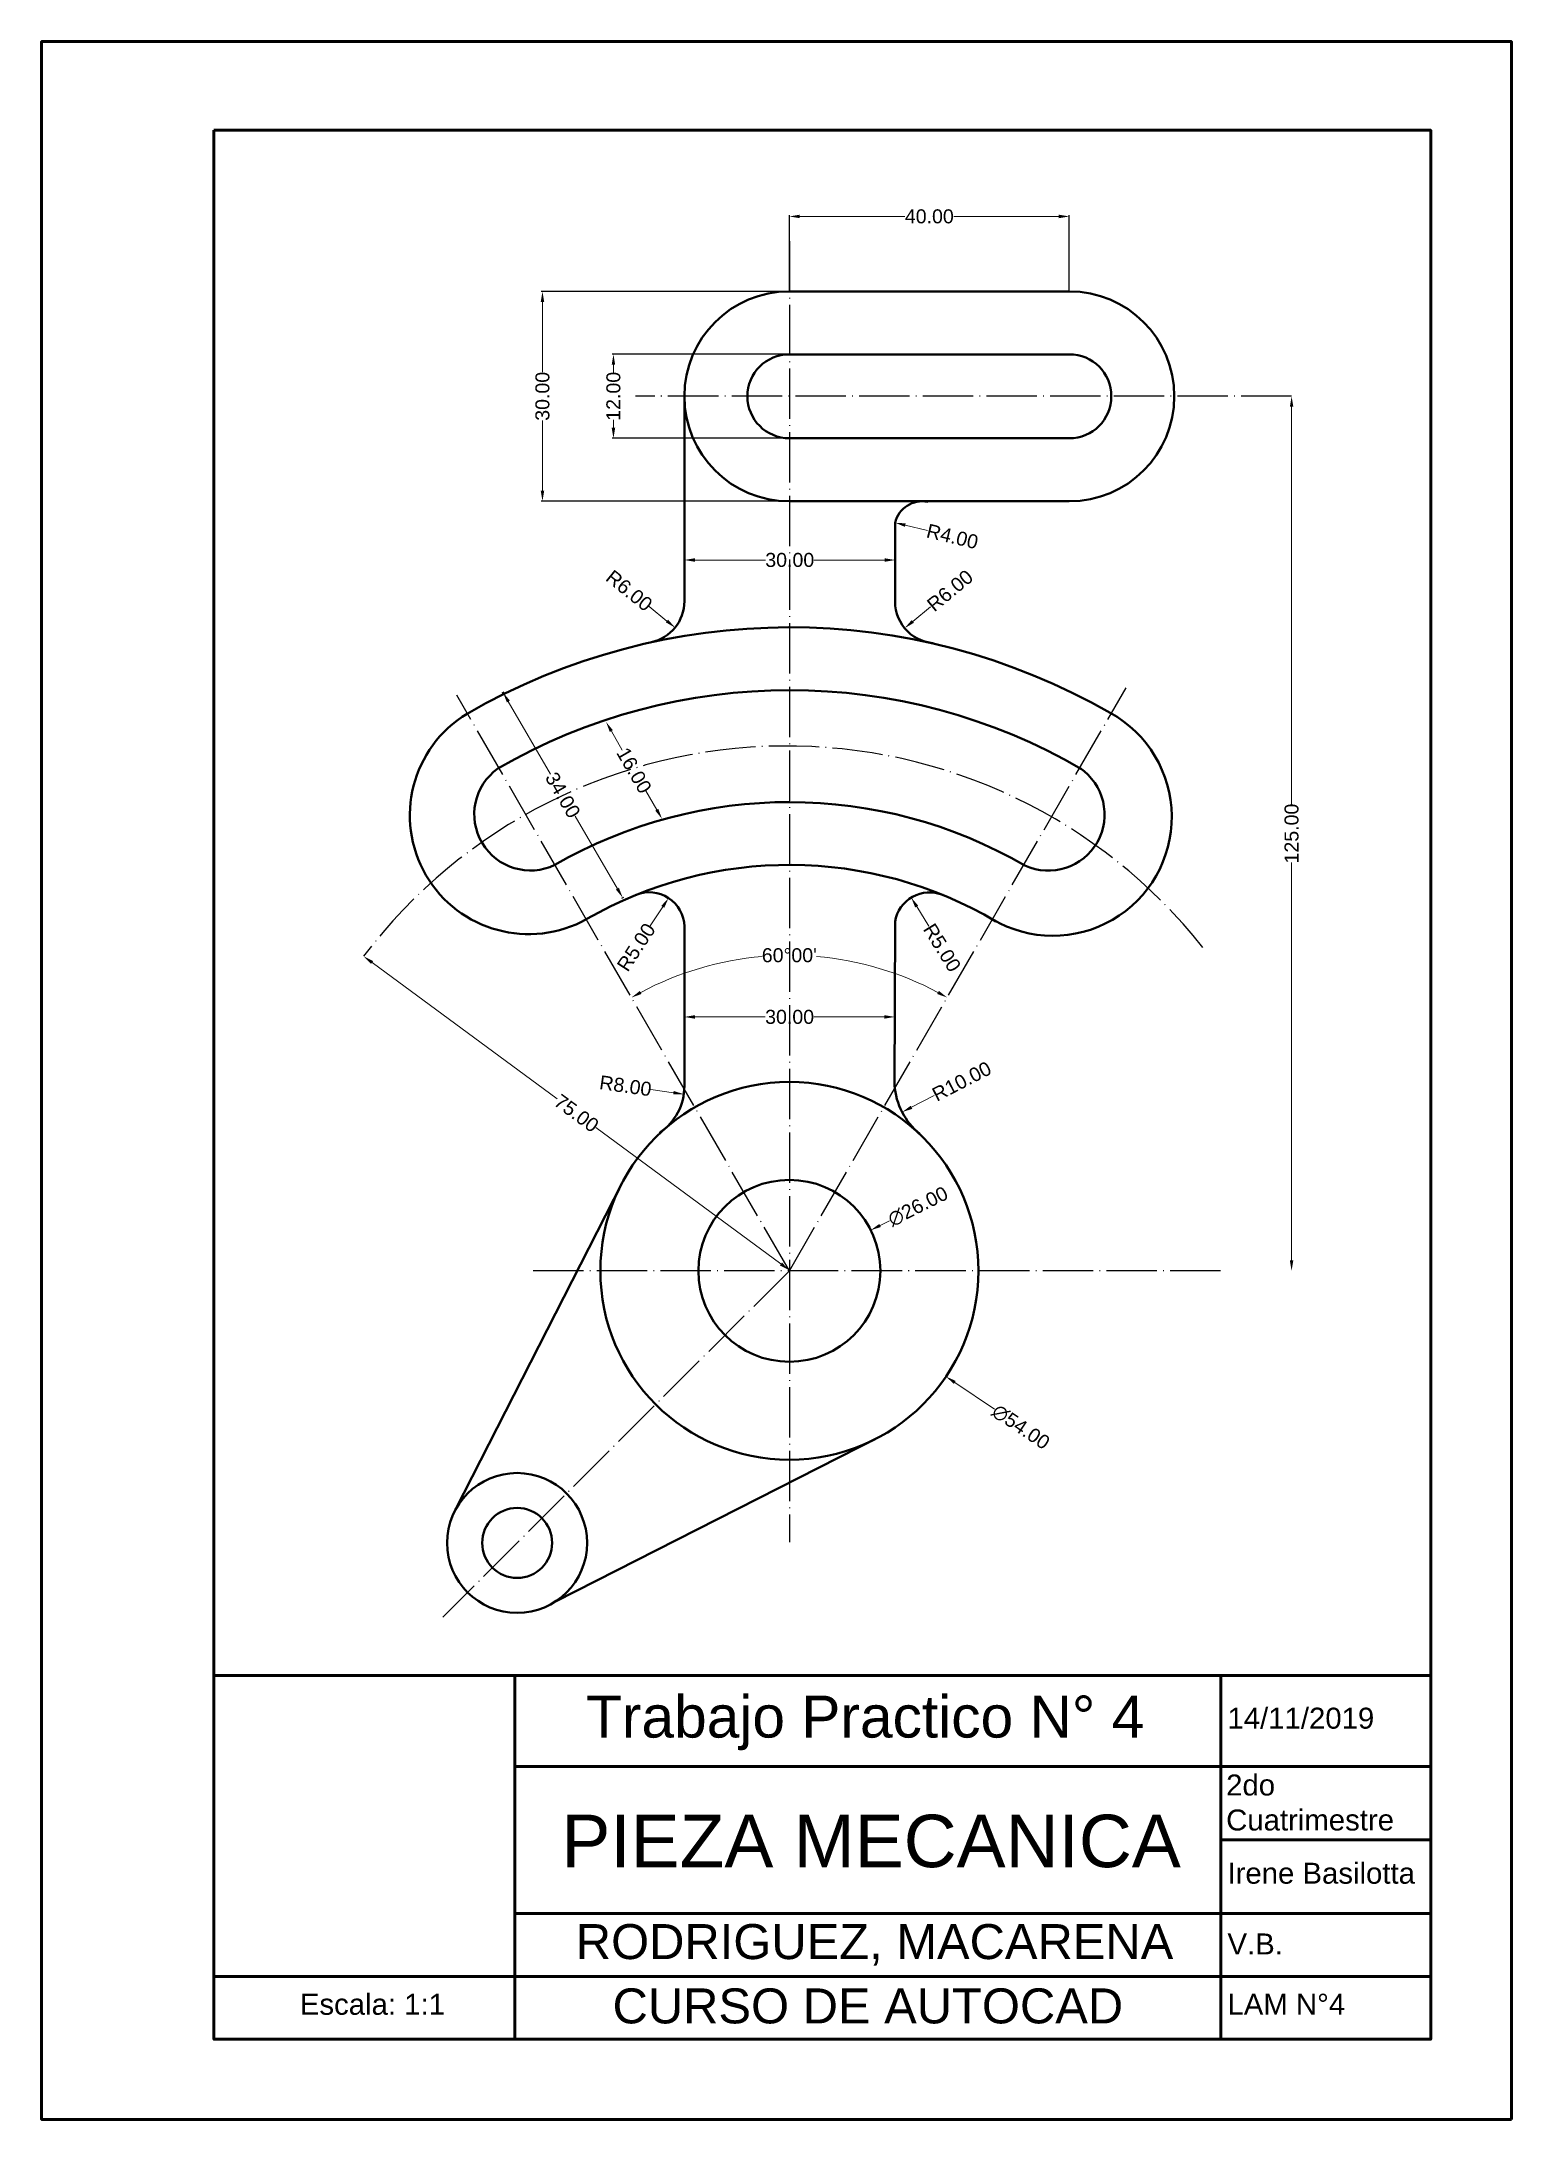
# Model space of a CAD drawing. Header units: inches. Extents: x 124 to 334, y -2 to 295.
import ezdxf

# ---------------------------------------------------------------- set-up
doc = ezdxf.new("R2010")
doc.units = ezdxf.units.IN
doc.header["$MEASUREMENT"] = 0
doc.linetypes.add('ACAD_ISO04W100', pattern=[30, 24, -3, 0, -3])
for name, color, linetype, lineweight in [('cotas', 50, 'Continuous', 18), ('figura', 221, 'Continuous', 40), ('lineasCorte', 90, 'ACAD_ISO04W100', 25), ('Marco y rotulo', 130, 'Continuous', 53)]:
    doc.layers.add(name, color=color, linetype=linetype, lineweight=lineweight)
doc.styles.get("Standard").update_dxf_attribs({"font": 'arial.ttf'})
doc.dimstyles.get("Standard").update_dxf_attribs({"dimtxt": 2, "dimasz": 1.5, "dimexe": 0.18, "dimexo": 0.0625, "dimgap": 0.09, "dimtad": 0, "dimzin": 0, "dimdsep": 46, "dimtxsty": 'Standard', "dimcen": 0.09, "dimadec": 0, "dimazin": 0, "dimtfac": 1, "dimtofl": 0, "dimtmove": 0, "dimatfit": 3, "dimfxl": 1, "dimtolj": 1, "dimtzin": 0, "dimlwd": 20, "dimarcsym": 0})

# ---------------------------------------------------------------- blocks, each defined once
blk = doc.blocks.new('*D1')
at = {"layer": 'cotas', "color": 0, "lineweight": -2, "transparency": 16777216}
for p, q in [((230.95, 259.1), (230.95, 269.93)), ((270.95, 259.1), (270.95, 269.93))]:
    blk.add_line(p, q, dxfattribs=at)
at = {"layer": 'cotas', "color": 0, "lineweight": 20, "transparency": 16777216}
for p, q in [((232.45, 269.75), (247.45, 269.75)), ((269.45, 269.75), (254.45, 269.75))]:
    blk.add_line(p, q, dxfattribs=at)
at = {"layer": 'cotas', "color": 0, "transparency": 16777216}
for points in [[(232.45, 270), (232.45, 269.5), (230.95, 269.75)], [(269.45, 270), (269.45, 269.5), (270.95, 269.75)]]:
    blk.add_solid(points, dxfattribs=at)
at = {"layer": 'Defpoints', "color": 0, "transparency": 16777216}
for p in [(270.95, 269.75), (230.95, 259.04), (270.95, 259.04)]:
    blk.add_point(p, dxfattribs=at)
at = {"layer": 'cotas', "color": 0, "transparency": 16777216, "insert": (250.95, 269.75), "char_height": 2, "attachment_point": 5}
blk.add_mtext('\\A1;40.00', dxfattribs=at)
blk = doc.blocks.new('*D2')
at = {"layer": 'cotas', "color": 0, "lineweight": -2, "transparency": 16777216}
for p, q in [((230.89, 259.04), (195.5, 259.04)), ((230.89, 229.04), (195.5, 229.04))]:
    blk.add_line(p, q, dxfattribs=at)
at = {"layer": 'cotas', "color": 0, "lineweight": 20, "transparency": 16777216}
for p, q in [((195.68, 257.54), (195.68, 247.5)), ((195.68, 230.54), (195.68, 240.58))]:
    blk.add_line(p, q, dxfattribs=at)
at = {"layer": 'cotas', "color": 0, "transparency": 16777216}
for points in [[(195.43, 257.54), (195.93, 257.54), (195.68, 259.04)], [(195.43, 230.54), (195.93, 230.54), (195.68, 229.04)]]:
    blk.add_solid(points, dxfattribs=at)
at = {"layer": 'Defpoints', "color": 0, "transparency": 16777216}
for p in [(230.95, 259.04), (195.68, 229.04), (230.95, 229.04)]:
    blk.add_point(p, dxfattribs=at)
at = {"layer": 'cotas', "color": 0, "transparency": 16777216, "insert": (195.68, 244.04), "char_height": 2, "attachment_point": 5, "rotation": 90}
blk.add_mtext('\\A1;30.00', dxfattribs=at)
blk = doc.blocks.new('*D3')
at = {"layer": 'cotas', "color": 0, "lineweight": -2, "transparency": 16777216}
for p, q in [((215.95, 219.76), (215.95, 220.82)), ((246.07, 220.7), (246.07, 220.82))]:
    blk.add_line(p, q, dxfattribs=at)
at = {"layer": 'cotas', "color": 0, "lineweight": 20, "transparency": 16777216}
for p, q in [((217.45, 220.64), (227.55, 220.64)), ((244.57, 220.64), (234.47, 220.64))]:
    blk.add_line(p, q, dxfattribs=at)
at = {"layer": 'cotas', "color": 0, "transparency": 16777216}
for points in [[(217.45, 220.89), (217.45, 220.39), (215.95, 220.64)], [(244.57, 220.89), (244.57, 220.39), (246.07, 220.64)]]:
    blk.add_solid(points, dxfattribs=at)
at = {"layer": 'Defpoints', "color": 0, "transparency": 16777216}
for p in [(246.07, 220.64), (246.07, 220.64), (215.95, 219.7)]:
    blk.add_point(p, dxfattribs=at)
at = {"layer": 'cotas', "color": 0, "transparency": 16777216, "insert": (231.01, 220.64), "char_height": 2, "attachment_point": 5}
blk.add_mtext('\\A1;30.00', dxfattribs=at)
blk = doc.blocks.new('*D4')
at = {"layer": 'cotas', "color": 0, "lineweight": -2, "transparency": 16777216}
for p, q in [((215.95, 156.8), (215.95, 155.15)), ((246.02, 157.21), (246.02, 155.15))]:
    blk.add_line(p, q, dxfattribs=at)
at = {"layer": 'cotas', "color": 0, "lineweight": 20, "transparency": 16777216}
for p, q in [((217.45, 155.33), (227.52, 155.33)), ((244.52, 155.33), (234.45, 155.33))]:
    blk.add_line(p, q, dxfattribs=at)
at = {"layer": 'cotas', "color": 0, "transparency": 16777216}
for points in [[(217.45, 155.58), (217.45, 155.08), (215.95, 155.33)], [(244.52, 155.58), (244.52, 155.08), (246.02, 155.33)]]:
    blk.add_solid(points, dxfattribs=at)
at = {"layer": 'Defpoints', "color": 0, "transparency": 16777216}
for p in [(215.95, 156.86), (246.02, 157.27), (246.02, 155.33)]:
    blk.add_point(p, dxfattribs=at)
at = {"layer": 'cotas', "color": 0, "transparency": 16777216, "insert": (230.99, 155.33), "char_height": 2, "attachment_point": 5}
blk.add_mtext('\\A1;30.00', dxfattribs=at)
blk = doc.blocks.new('*D5')
at = {"layer": 'cotas', "color": 0, "lineweight": -2, "transparency": 16777216}
for p, q in [((230.89, 250.04), (205.64, 250.04)), ((230.89, 238.04), (205.64, 238.04))]:
    blk.add_line(p, q, dxfattribs=at)
at = {"layer": 'cotas', "color": 0, "lineweight": 20, "transparency": 16777216}
for p, q in [((205.82, 248.54), (205.82, 247.4)), ((205.82, 239.54), (205.82, 240.67))]:
    blk.add_line(p, q, dxfattribs=at)
at = {"layer": 'cotas', "color": 0, "transparency": 16777216}
for points in [[(205.57, 248.54), (206.07, 248.54), (205.82, 250.04)], [(205.57, 239.54), (206.07, 239.54), (205.82, 238.04)]]:
    blk.add_solid(points, dxfattribs=at)
at = {"layer": 'Defpoints', "color": 0, "transparency": 16777216}
for p in [(230.95, 250.04), (205.82, 238.04), (230.95, 238.04)]:
    blk.add_point(p, dxfattribs=at)
at = {"layer": 'cotas', "color": 0, "transparency": 16777216, "insert": (205.82, 244.04), "char_height": 2, "attachment_point": 5, "rotation": 90}
blk.add_mtext('\\A1;12.00', dxfattribs=at)
blk = doc.blocks.new('*D6')
at = {"layer": 'cotas', "color": 0, "lineweight": 20, "transparency": 16777216}
for p, q in [((302.71, 242.54), (302.71, 185.68)), ((302.71, 120.54), (302.71, 177.39))]:
    blk.add_line(p, q, dxfattribs=at)
at = {"layer": 'cotas', "color": 0, "transparency": 16777216}
for points in [[(302.46, 242.54), (302.96, 242.54), (302.71, 244.04)], [(302.46, 120.54), (302.96, 120.54), (302.71, 119.04)]]:
    blk.add_solid(points, dxfattribs=at)
at = {"layer": 'Defpoints', "color": 0, "transparency": 16777216}
for p in [(276.95, 244.04), (292.55, 119.04), (302.71, 119.04)]:
    blk.add_point(p, dxfattribs=at)
at = {"layer": 'cotas', "color": 0, "transparency": 16777216, "insert": (302.71, 181.54), "char_height": 2, "attachment_point": 5, "rotation": 90}
blk.add_mtext('\\A1;125.00', dxfattribs=at)
blk = doc.blocks.new('*D7')
at = {"layer": 'cotas', "color": 0, "lineweight": 20, "transparency": 16777216}
for start, end in [(94.9669, 118.0945), (61.9055, 85.0331)]:
    blk.add_arc((230.95, 119.04), 45.1, start, end, dxfattribs=at)
at = {"layer": 'cotas', "color": 0, "transparency": 16777216}
for points in [[(209.83, 158.61), (209.59, 159.05), (208.4, 158.1)], [(252.32, 159.05), (252.07, 158.61), (253.51, 158.1)]]:
    blk.add_solid(points, dxfattribs=at)
at = {"layer": 'Defpoints', "color": 0, "transparency": 16777216}
for p in [(279.07, 202.39), (183.46, 201.3), (238.79, 163.46), (230.95, 119.04), (230.95, 119.04)]:
    blk.add_point(p, dxfattribs=at)
at = {"layer": 'cotas', "color": 0, "transparency": 16777216, "insert": (230.95, 164.14), "char_height": 2, "attachment_point": 5}
blk.add_mtext("\\A1;60°00'", dxfattribs=at)
blk = doc.blocks.new('*D8')
at = {"layer": 'cotas', "color": 0, "lineweight": 20, "transparency": 16777216}
blk.add_line((251.66, 144.1), (248.4, 142.42), dxfattribs=at)
at = {"layer": 'cotas', "color": 0, "transparency": 16777216}
blk.add_solid([(248.29, 142.64), (248.52, 142.19), (247.07, 141.73)], dxfattribs=at)
at = {"layer": 'Defpoints', "color": 0, "transparency": 16777216}
for p in [(255.95, 146.31), (247.07, 141.73)]:
    blk.add_point(p, dxfattribs=at)
at = {"layer": 'cotas', "color": 0, "transparency": 16777216, "insert": (255.58, 146.12), "char_height": 2, "attachment_point": 5, "rotation": 27.2969}
blk.add_mtext('\\A1;R10.00', dxfattribs=at)
blk = doc.blocks.new('*D9')
at = {"layer": 'cotas', "color": 0, "lineweight": 20, "transparency": 16777216}
blk.add_line((211.15, 144.96), (214.39, 144.5), dxfattribs=at)
at = {"layer": 'cotas', "color": 0, "transparency": 16777216}
blk.add_solid([(214.42, 144.75), (214.35, 144.25), (215.87, 144.29)], dxfattribs=at)
at = {"layer": 'Defpoints', "color": 0, "transparency": 16777216}
for p in [(207.95, 145.42), (215.87, 144.29)]:
    blk.add_point(p, dxfattribs=at)
at = {"layer": 'cotas', "color": 0, "transparency": 16777216, "insert": (207.54, 145.48), "char_height": 2, "attachment_point": 5, "rotation": 351.8735}
blk.add_mtext('\\A1;R8.00', dxfattribs=at)
blk = doc.blocks.new('*D10')
at = {"layer": 'cotas', "color": 0, "lineweight": 20, "transparency": 16777216}
blk.add_line((210.91, 213.98), (213.46, 211.92), dxfattribs=at)
at = {"layer": 'cotas', "color": 0, "transparency": 16777216}
blk.add_solid([(213.62, 212.12), (213.3, 211.73), (214.63, 210.98)], dxfattribs=at)
at = {"layer": 'Defpoints', "color": 0, "transparency": 16777216}
for p in [(209.95, 214.74), (214.63, 210.98)]:
    blk.add_point(p, dxfattribs=at)
at = {"layer": 'cotas', "color": 0, "transparency": 16777216, "insert": (208.07, 216.26), "char_height": 2, "attachment_point": 5, "rotation": 321.188}
blk.add_mtext('\\A1;R6.00', dxfattribs=at)
blk = doc.blocks.new('*D11')
at = {"layer": 'cotas', "color": 0, "lineweight": 20, "transparency": 16777216}
blk.add_line((250.87, 168.32), (249.15, 171.11), dxfattribs=at)
at = {"layer": 'cotas', "color": 0, "transparency": 16777216}
blk.add_solid([(249.36, 171.24), (248.93, 170.98), (248.36, 172.39)], dxfattribs=at)
at = {"layer": 'Defpoints', "color": 0, "transparency": 16777216}
for p in [(248.36, 172.39), (250.98, 168.13)]:
    blk.add_point(p, dxfattribs=at)
at = {"layer": 'cotas', "color": 0, "transparency": 16777216, "insert": (252.78, 165.23), "char_height": 2, "attachment_point": 5, "rotation": 301.6899}
blk.add_mtext('\\A1;R5.00', dxfattribs=at)
blk = doc.blocks.new('*D12')
at = {"layer": 'cotas', "color": 0, "lineweight": 20, "transparency": 16777216}
blk.add_line((211.08, 168.33), (212.87, 171.07), dxfattribs=at)
at = {"layer": 'cotas', "color": 0, "transparency": 16777216}
blk.add_solid([(212.66, 171.21), (213.08, 170.94), (213.7, 172.33)], dxfattribs=at)
at = {"layer": 'Defpoints', "color": 0, "transparency": 16777216}
for p in [(213.7, 172.33), (210.95, 168.15)]:
    blk.add_point(p, dxfattribs=at)
at = {"layer": 'cotas', "color": 0, "transparency": 16777216, "insert": (209.08, 165.29), "char_height": 2, "attachment_point": 5, "rotation": 56.7476}
blk.add_mtext('\\A1;R5.00', dxfattribs=at)
blk = doc.blocks.new('*D13')
at = {"layer": 'cotas', "color": 0, "lineweight": -2, "transparency": 16777216}
for p, q in [((230.86, 119.04), (231.04, 119.04)), ((230.95, 118.95), (230.95, 119.13))]:
    blk.add_line(p, q, dxfattribs=at)
at = {"layer": 'cotas', "color": 0, "lineweight": 20, "transparency": 16777216}
blk.add_line((260.25, 99.27), (254.58, 103.1), dxfattribs=at)
at = {"layer": 'cotas', "color": 0, "transparency": 16777216}
blk.add_solid([(254.72, 103.3), (254.44, 102.89), (253.33, 103.93)], dxfattribs=at)
at = {"layer": 'Defpoints', "color": 0, "transparency": 16777216}
for p in [(208.57, 134.14), (253.33, 103.93)]:
    blk.add_point(p, dxfattribs=at)
at = {"layer": 'cotas', "color": 0, "transparency": 16777216, "insert": (264.02, 96.72), "char_height": 2, "attachment_point": 5, "rotation": 325.9878}
blk.add_mtext('\\A1;∅54.00', dxfattribs=at)
blk = doc.blocks.new('*D14')
at = {"layer": 'cotas', "color": 0, "lineweight": 20, "transparency": 16777216}
blk.add_line((245.26, 126.2), (243.92, 125.52), dxfattribs=at)
at = {"layer": 'cotas', "color": 0, "lineweight": -2, "transparency": 16777216}
for p, q in [((230.86, 119.04), (231.04, 119.04)), ((230.95, 118.95), (230.95, 119.13))]:
    blk.add_line(p, q, dxfattribs=at)
at = {"layer": 'cotas', "color": 0, "transparency": 16777216}
blk.add_solid([(243.81, 125.75), (244.03, 125.3), (242.58, 124.85)], dxfattribs=at)
at = {"layer": 'Defpoints', "color": 0, "transparency": 16777216}
for p in [(242.58, 124.85), (219.33, 113.22)]:
    blk.add_point(p, dxfattribs=at)
at = {"layer": 'cotas', "color": 0, "transparency": 16777216, "insert": (249.33, 128.23), "char_height": 2, "attachment_point": 5, "rotation": 26.575}
blk.add_mtext('\\A1;∅26.00', dxfattribs=at)
blk = doc.blocks.new('*D15')
at = {"layer": 'cotas', "color": 0, "lineweight": 20, "transparency": 16777216}
blk.add_line((250.71, 224.86), (247.52, 225.62), dxfattribs=at)
at = {"layer": 'cotas', "color": 0, "transparency": 16777216}
blk.add_solid([(247.58, 225.87), (247.46, 225.38), (246.06, 225.97)], dxfattribs=at)
at = {"layer": 'Defpoints', "color": 0, "transparency": 16777216}
for p in [(246.06, 225.97), (249.95, 225.04)]:
    blk.add_point(p, dxfattribs=at)
at = {"layer": 'cotas', "color": 0, "transparency": 16777216, "insert": (254.25, 224), "char_height": 2, "attachment_point": 5, "rotation": 346.4562}
blk.add_mtext('\\A1;R4.00', dxfattribs=at)
blk = doc.blocks.new('*D16')
at = {"layer": 'cotas', "color": 0, "lineweight": -2, "transparency": 16777216}
for p, q in [((190.14, 201.77), (189.89, 201.62)), ((207.24, 172.42), (206.98, 172.28))]:
    blk.add_line(p, q, dxfattribs=at)
at = {"layer": 'cotas', "color": 0, "lineweight": 20, "transparency": 16777216}
for p, q in [((190.8, 200.41), (196.85, 190.03)), ((206.38, 173.66), (200.34, 184.05))]:
    blk.add_line(p, q, dxfattribs=at)
at = {"layer": 'cotas', "color": 0, "transparency": 16777216}
for points in [[(191.02, 200.54), (190.59, 200.29), (190.05, 201.71)], [(206.6, 173.79), (206.17, 173.54), (207.14, 172.37)]]:
    blk.add_solid(points, dxfattribs=at)
at = {"layer": 'Defpoints', "color": 0, "transparency": 16777216}
for p in [(190.05, 201.71), (190.2, 201.8), (207.29, 172.45)]:
    blk.add_point(p, dxfattribs=at)
at = {"layer": 'cotas', "color": 0, "transparency": 16777216, "insert": (198.59, 187.04), "char_height": 2, "attachment_point": 5, "rotation": 300.2176}
blk.add_mtext('\\A1;34.00', dxfattribs=at)
blk = doc.blocks.new('*D17')
at = {"layer": 'cotas', "color": 0, "lineweight": 20, "transparency": 16777216}
for p, q in [((205.52, 196.19), (207.08, 193.48)), ((212.01, 184.94), (210.45, 187.65))]:
    blk.add_line(p, q, dxfattribs=at)
at = {"layer": 'cotas', "color": 0, "transparency": 16777216}
for points in [[(205.73, 196.32), (205.3, 196.07), (204.77, 197.49)], [(212.23, 185.07), (211.8, 184.82), (212.76, 183.64)]]:
    blk.add_solid(points, dxfattribs=at)
at = {"layer": 'Defpoints', "color": 0, "transparency": 16777216}
for p in [(189.65, 188.77), (212.76, 183.64), (197.65, 174.92)]:
    blk.add_point(p, dxfattribs=at)
at = {"layer": 'cotas', "color": 0, "transparency": 16777216, "insert": (208.77, 190.57), "char_height": 2, "attachment_point": 5, "rotation": 300}
blk.add_mtext('\\A1;16.00', dxfattribs=at)
blk = doc.blocks.new('*D18')
at = {"layer": 'cotas', "color": 0, "lineweight": 20, "transparency": 16777216}
for p, q in [((171.34, 163.11), (197.76, 143.61)), ((229.75, 120.02), (203.32, 139.51))]:
    blk.add_line(p, q, dxfattribs=at)
at = {"layer": 'cotas', "color": 0, "transparency": 16777216}
for points in [[(171.49, 163.31), (171.19, 162.91), (170.13, 164)], [(229.9, 120.22), (229.6, 119.82), (230.95, 119.13)]]:
    blk.add_solid(points, dxfattribs=at)
at = {"layer": 'Defpoints', "color": 0, "transparency": 16777216}
for p in [(170.13, 164), (170.13, 164), (230.95, 119.13)]:
    blk.add_point(p, dxfattribs=at)
at = {"layer": 'cotas', "color": 0, "transparency": 16777216, "insert": (200.54, 141.56), "char_height": 2, "attachment_point": 5, "rotation": 323.5802}
blk.add_mtext('\\A1;75.00', dxfattribs=at)
blk = doc.blocks.new('*D19')
at = {"layer": 'cotas', "color": 0, "lineweight": 20, "transparency": 16777216}
blk.add_line((251.11, 213.94), (248.58, 211.85), dxfattribs=at)
at = {"layer": 'cotas', "color": 0, "transparency": 16777216}
blk.add_solid([(248.42, 212.05), (248.74, 211.66), (247.43, 210.9)], dxfattribs=at)
at = {"layer": 'Defpoints', "color": 0, "transparency": 16777216}
for p in [(252.05, 214.72), (247.43, 210.9)]:
    blk.add_point(p, dxfattribs=at)
at = {"layer": 'cotas', "color": 0, "transparency": 16777216, "insert": (253.91, 216.26), "char_height": 2, "attachment_point": 5, "rotation": 39.6002}
blk.add_mtext('\\A1;R6.00', dxfattribs=at)

msp = doc.modelspace()

# ---------------------------------------------------------------- linework, layer by layer
at = {"layer": 'figura'}
for points in [[(230.954, 259.038), (270.954, 259.038)], [(230.954, 250.038), (230.954, 250.038), (270.954, 250.038)], [(215.954, 244.038), (215.954, 214.743)], [(230.954, 238.038), (270.954, 238.038)], [(230.954, 229.038), (270.954, 229.038)], [(246.065, 225.975), (246.077, 215.298)], [(215.952, 168.262), (215.954, 145.454)], [(246.054, 168.964), (245.981, 145.585)], [(207.073, 131.636), (183.268, 84.906)], [(197.533, 71.776), (243.817, 95.299)]]:
    msp.add_lwpolyline(points, dxfattribs=at)
for centre, radius in [((230.954, 119.038), 27), ((230.954, 119.038), 13), ((192.063, 80.147), 10), ((192.063, 80.147), 5)]:
    msp.add_circle(centre, radius, dxfattribs=at)
for centre, radius, start, end in [((230.954, 244.038), 15, 90, 270), ((270.954, 244.038), 15, 270, 90), ((230.954, 244.038), 6, 90, 270), ((270.954, 244.038), 6, 270, 90), ((249.954, 225.038), 4, 78.86914, 166.45617), ((209.954, 214.743), 6, 282.3759, 0), ((252.049, 214.722), 6, 174.49094, 264.70936), ((230.954, 119.038), 91.982, 60.11171, 120.02891), ((230.954, 119.038), 82.995, 59.79642, 120.12822), ((193.713, 184.145), 16.982, 121.17628, 299.25889), ((268.608, 183.906), 16.981, 239.40816, 61.19704), ((193.963, 184.291), 8.026, 125.55924, 295.77155), ((267.962, 184.263), 8.024, 245.31783, 55.98144), ((230.954, 119.038), 67.002, 59.84493, 120), ((230.954, 119.038), 58.024, 59.42336, 119.91849), ((210.954, 168.146), 5, 1.33563, 112.1595), ((250.984, 168.133), 5, 67.80462, 170.43409), ((255.954, 146.314), 10, 184.18197, 230.41191), ((207.954, 145.42), 8, 303.95157, 0.24852), ((230.954, 119.038), 1.034565839472708e-13, 70.94118, 56.30993)]:
    msp.add_arc(centre, radius, start, end, dxfattribs=at)
at = {"layer": 'lineasCorte', "ltscale": 0.3}
for points in [[(230.954, 266.23), (230.954, 80.275)], [(302.712, 244.038), (208.992, 244.038)], [(230.954, 119.038), (279.074, 202.385)], [(230.954, 119.038), (183.458, 201.303)], [(230.954, 119.038), (181.456, 69.54)], [(292.548, 119.038), (194.286, 119.038)]]:
    msp.add_lwpolyline(points, dxfattribs=at)
msp.add_arc((230.562, 118.284), 75.774, 38.31035, 142.89071, dxfattribs=at)
at = {"layer": 'Marco y rotulo'}
for points in [[(124.116, 294.745), (124.116, -2.255), (124.116, 294.745), (334.116, 294.745), (334.116, 294.745), (334.116, -2.255)], [(148.746, 61.197), (322.59, 61.197)], [(191.746, 61.197), (191.746, 9.197)], [(292.59, 61.197), (292.59, 9.197)], [(191.746, 48.197), (322.59, 48.197)], [(292.59, 37.697), (322.59, 37.697)], [(191.746, 27.197), (322.59, 27.197)], [(148.746, 18.197), (322.59, 18.197)], [(124.116, -2.255), (334.116, -2.255)]]:
    msp.add_lwpolyline(points, dxfattribs=at)
msp.add_lwpolyline([(148.746, 282.066), (322.59, 282.066), (322.59, 9.197), (148.746, 9.197)], close=True, dxfattribs=at)

# ---------------------------------------------------------------- texts
at = {"attachment_point": 1}
for s, width, insert, char_height in [('\\pxqc;Trabajo Practico N° 4 ', 100.84366, (191.363, 58.324), 6), ('14/11/2019', 30, (293.548, 56.599), 3), ('2do Cuatrimestre', 30, (293.357, 47.048), 3), ('\\pxqc;PIEZA MECANICA', 100.84366, (192.211, 41.3), 7.5), ('Irene Basilotta', 30, (293.548, 34.44), 3), ('\\pxqc;RODRIGUEZ, MACARENA', 100.84366, (192.705, 25.665), 5), ('V.B.', 30, (293.548, 24.324), 3), ('Escala: 1:1', 43, (161.017, 15.707), 3), ('\\pxqc;CURSO DE AUTOCAD', 100.84366, (191.746, 16.473), 5), ('LAM N°4 ', 30, (293.548, 15.707), 3)]:
    msp.add_mtext_dynamic_manual_height_columns(s, width=width, gutter_width=1, heights=[0], dxfattribs=dict(at, insert=insert, char_height=char_height))

# ---------------------------------------------------------------- dimensions: what is measured, and where the dimension line sits
at = {"layer": 'cotas'}
dim = msp.add_linear_dim(base=(270.954, 269.747), p1=(230.954, 259.038), p2=(270.954, 259.038), dimstyle='Standard', dxfattribs=at)
dim.commit()
dim.dimension.update_dxf_attribs({"geometry": '*D1', "text_midpoint": (250.954, 269.747)})
dim = msp.add_linear_dim(base=(195.679, 229.038), p1=(230.954, 259.038), p2=(230.954, 229.038), angle=90, dimstyle='Standard', dxfattribs=at)
dim.commit()
dim.dimension.update_dxf_attribs({"geometry": '*D2', "text_midpoint": (195.679, 244.038), "dimtype": 160})
dim = msp.add_linear_dim(base=(205.823, 238.038), p1=(230.954, 250.038), p2=(230.954, 238.038), angle=90, dimstyle='Standard', dxfattribs=at)
dim.commit()
dim.dimension.update_dxf_attribs({"geometry": '*D5', "text_midpoint": (205.823, 244.038)})
dim = msp.add_linear_dim(base=(302.712, 119.038), p1=(276.954, 244.038), p2=(292.548, 119.038), angle=90, dimstyle='Standard', override={"dimse1": 1, "dimse2": 1, "dimsd1": 0}, dxfattribs=at)
dim.commit()
dim.dimension.update_dxf_attribs({"geometry": '*D6', "text_midpoint": (302.712, 181.538)})
for center, mpoint, picture, middle in [((249.954, 225.038), (246.065, 225.975), '*D15', (254.248, 224.004)), ((209.954, 214.743), (214.629, 210.983), '*D10', (208.071, 216.258)), ((252.049, 214.722), (247.426, 210.898), '*D19', (253.911, 216.263)), ((210.954, 168.146), (213.695, 172.327), '*D12', (209.08, 165.288)), ((250.984, 168.133), (248.358, 172.388), '*D11', (252.779, 165.226)), ((255.954, 146.314), (247.068, 141.728), '*D8', (255.583, 146.122)), ((207.954, 145.42), (215.873, 144.289), '*D9', (207.541, 145.479))]:
    dim = msp.add_radius_dim(center=center, mpoint=mpoint, dimstyle='Standard', dxfattribs=at)
    dim.commit()
    dim.dimension.update_dxf_attribs({"geometry": picture, "text_midpoint": middle, "dimtype": 164})
for base, p1, p2, picture, middle in [((246.071, 220.637), (215.954, 219.7), (246.071, 220.637), '*D3', (231.012, 220.637)), ((246.017, 155.33), (215.953, 156.858), (246.017, 157.274), '*D4', (230.985, 155.33))]:
    dim = msp.add_linear_dim(base=base, p1=p1, p2=p2, text='30.00', dimstyle='Standard', dxfattribs=at)
    dim.commit()
    dim.dimension.update_dxf_attribs({"geometry": picture, "text_midpoint": middle})
dim = msp.add_angular_dim_2l(base=(238.786, 163.457), line1=((230.954, 119.038), (279.074, 202.385)), line2=((230.954, 119.038), (183.458, 201.303)), text="<>00'", dimstyle='Standard', dxfattribs=at)
dim.commit()
dim.dimension.update_dxf_attribs({"geometry": '*D7', "text_midpoint": (230.954, 164.143)})
dim = msp.add_aligned_dim(p1=(207.289, 172.454), p2=(190.198, 201.798), distance=0.173, text='34.00', dimstyle='Standard', dxfattribs=at)
dim.commit()
dim.dimension.update_dxf_attribs({"geometry": '*D16', "text_midpoint": (198.594, 187.039)})
for p1, p2, distance, text, picture, middle in [((189.652, 188.765), (197.648, 174.915), 17.454, '16.00', '*D17', (208.765, 190.567)), ((230.954, 119.128), (170.133, 164.001), 0, '75.00', '*D18', (200.543, 141.565))]:
    dim = msp.add_aligned_dim(p1=p1, p2=p2, distance=distance, text=text, dimstyle='Standard', override={"dimse1": 1, "dimse2": 1}, dxfattribs=at)
    dim.commit()
    dim.dimension.update_dxf_attribs({"geometry": picture, "text_midpoint": middle})
dim = msp.add_diameter_dim_2p(p1=(208.573, 134.141), p2=(253.334, 103.935), dimstyle='Standard', dxfattribs=at)
dim.commit()
dim.dimension.update_dxf_attribs({"geometry": '*D13', "text_midpoint": (264.022, 96.723), "dimtype": 163})
dim = msp.add_diameter_dim_2p(p1=(219.327, 113.222), p2=(242.58, 124.854), dimstyle='Standard', dxfattribs=at)
dim.commit()
dim.dimension.update_dxf_attribs({"geometry": '*D14', "text_midpoint": (249.332, 128.231)})

doc.saveas('drawing.dxf')
